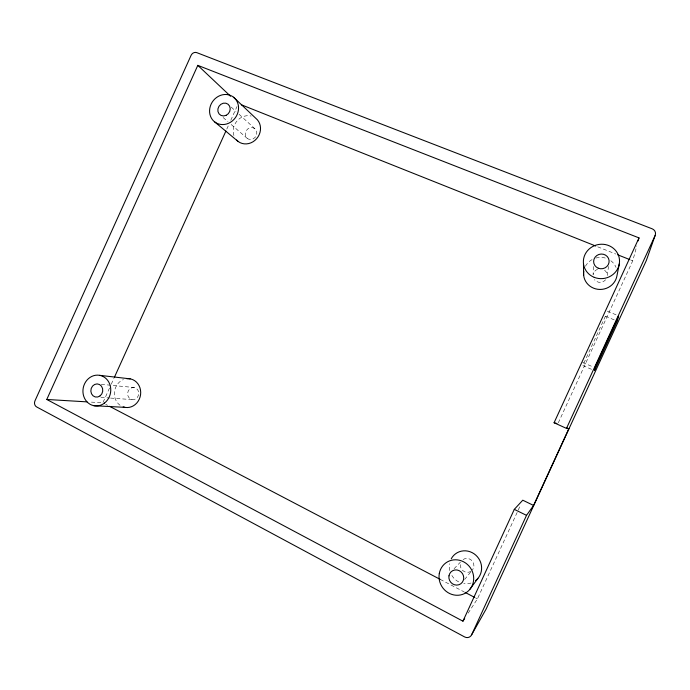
<?xml version="1.0" encoding="UTF-8"?>
<svg xmlns="http://www.w3.org/2000/svg" width="690" height="690" viewBox="0 0 690 690"><rect width="100%" height="100%" fill="white"/><g stroke="black" fill="none" stroke-linecap="round" stroke-linejoin="round"><path stroke-width="0.52" stroke-dasharray="3.45 2.59" d="M593.452 266.512L593.098 274.654A7.107 6.762 -8 0 1 597.531 269.324M607.269 275.526L608.494 266.444M591.537 369.331L582.783 365.51L605.441 316.193L605.742 314.381M558.322 422.798L632.756 260.794L636.827 245.864M109.503 388.091L102.844 402.805L90.148 402.054M111.28 384.166L113.945 378.275M226.794 129.09L228.571 125.166M230.788 120.258L237.006 106.527M468.156 613.143L477.437 598.86L520.527 505.08M464.603 579.505L471.054 571.648M454.08 568.724L460.402 562.16M100.913 397.397L109.503 398.001M110.572 398.078L132.04 399.588M101.24 384.313L134.317 387.538A6.132 5.563 -79.6 0 1 137.362 397.474A6.132 5.563 -79.6 0 1 127.892 395.689A6.132 5.563 -79.6 0 1 134.317 387.538M597.721 246.83L615.739 254.015M630.755 260.001L632.756 260.794M607.295 311.147L616.774 315.097M605.441 316.193L614.264 319.884M582.627 362.405L592.969 366.908M105.699 404.305L107.606 405.297M440.263 579.402L464.094 591.873M475.531 597.859L477.437 598.86M223.129 117.533L227.95 121.707M231.167 124.485L247.236 138.388M231.236 107.114L235.954 111.426M239.102 114.299L254.826 128.676A6.167 5.598 -54.8 0 1 252.937 138.983A6.167 5.598 -54.8 0 1 245.347 132.946A6.167 5.598 -54.8 0 1 254.826 128.676M471.037 571.251A7.072 6.719 55.6 0 1 460.868 562.186M463.111 559.53A7.072 6.719 55.6 0 1 472.348 570.078M605.648 279.769A7.107 6.762 -8 0 1 594.375 279.666M604.552 270.247A7.107 6.762 -8 0 1 607.174 274.767M585.456 266.228A16.819 16.008 -8.3 0 1 592.632 259.302M595.893 258.034A16.819 16.008 -8.3 0 1 606.26 258.336M610.831 260.742A16.819 16.008 -8.3 0 1 616.015 267.358M471.054 583.007A16.741 15.879 55.9 0 1 463.758 583.567M458.678 581.886A16.741 15.879 55.9 0 1 451.364 574.623M449.811 570.57A16.741 15.879 55.9 0 1 449.535 563.747M233.927 135.576A14.559 13.205 -54.8 0 1 237.144 120.828A14.559 13.205 -54.8 0 1 251.143 116.032M120.077 405.289A14.49 13.119 -79.5 0 1 114.505 391.584A14.49 13.119 -79.5 0 1 123.398 379.569"/><path stroke-width="1.03" d="M619.327 263.744L616.981 275.62A16.819 16.008 -8.3 0 1 597.807 289.291A16.819 16.008 -8.3 0 1 583.757 271.187M638.19 240.879L639 237.895L197.806 65.36L46.782 399.467L462.938 621.173L464.672 618.499M655.077 235.626L646.332 260.501L486.114 609.08L471.65 634.748A5.537 5.158 56.2 0 1 464.646 636.948L36.674 406.953A4.589 4.045 -79.7 0 1 34.957 400.881L191.087 55.355A4.623 4.071 -54.5 0 1 196.805 52.647L652.179 228.813A5.572 5.21 -8.7 0 1 655.077 235.626L566.481 428.404L554.087 422.737L639 237.895M114.393 377.301L225.906 131.048M462.938 621.173L514.3 509.367L522.77 500.198L533.577 505.442L568.81 428.775L566.99 427.947M471.65 634.748L526.522 515.352L533.577 505.442M469.7 589.545L477.911 578.41M93.883 405.711L124.795 407.333M46.782 399.467L86.975 401.865M99.705 375.334L130.194 378.862M566.481 428.404L568.81 428.775M554.087 422.737L556.934 423.513M241.345 104.777L595.72 246.028M617.74 254.808L629.754 259.595M514.3 509.367L526.522 515.352M109.512 406.298L440.263 579.402M465.043 592.374L474.582 597.368M214.478 121.751L237.86 141.234M197.806 65.36L230.546 96.229M233.548 97.212A15.542 13.955 -55.2 0 1 228.804 123.174A15.542 13.955 -55.2 0 1 209.829 108.175A15.542 13.955 -55.2 0 1 233.548 97.212L255.783 118.292A14.559 13.205 -54.8 0 1 256.568 138.776A14.559 13.205 -54.8 0 1 236.592 140.061M583.464 263.563L583.654 275.353M451.234 558.788A16.741 15.879 55.9 0 1 475.772 555.122A16.741 15.879 55.9 0 1 475.643 580.575M126.77 378.724A14.49 13.119 -79.5 0 1 140.579 394.628A14.49 13.119 -79.5 0 1 123.139 406.884M594.849 367.718L594.452 370.608L617.196 321.117L618.671 315.891L594.849 367.718M104.475 403.081A15.465 13.869 -79.2 0 0 103.129 376.516A15.465 13.869 -79.2 0 0 82.947 392.015A15.465 13.869 -79.2 0 0 104.475 403.081M100.059 395.905A6.624 5.943 -79.2 0 0 99.507 384.511A6.624 5.943 -79.2 0 0 90.847 391.135A6.624 5.943 -79.2 0 0 100.059 395.905M226.035 115.359A6.659 5.986 -55.2 0 0 228.088 104.242A6.659 5.986 -55.2 0 0 217.919 108.917A6.659 5.986 -55.2 0 0 226.035 115.359M439.28 573.623A18.018 17.043 57.3 0 0 462.343 594.478A18.018 17.043 57.3 0 0 467.466 564.498A18.018 17.043 57.3 0 0 439.28 573.623M448.974 575.84A7.719 7.305 57.3 0 0 458.876 584.758A7.719 7.305 57.3 0 0 461.049 571.907A7.719 7.305 57.3 0 0 448.974 575.84M594.202 277.328A18.113 17.19 -9.7 0 0 619.422 259.224A18.113 17.19 -9.7 0 0 590.726 247.753A18.113 17.19 -9.7 0 0 594.202 277.328M598.264 268.22A7.763 7.366 -9.7 0 0 609.08 260.475A7.763 7.366 -9.7 0 0 596.79 255.541A7.763 7.366 -9.7 0 0 598.264 268.22"/></g></svg>
